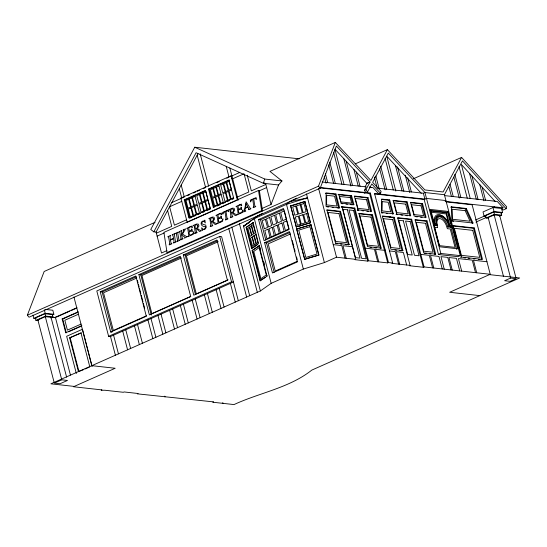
<?xml version="1.0" encoding="UTF-8"?>
<svg xmlns="http://www.w3.org/2000/svg" width="547" height="547" viewBox="0 0 547 547"><rect width="100%" height="100%" fill="white"/><g stroke="black" fill="none" stroke-linecap="round" stroke-linejoin="round"><path stroke-width="0.82" d="M369.676 187.286L373.033 187.655L378.975 194.021L380.568 193.317L381.088 191.375L372.644 182.342L388.295 153.112L424.951 192.544L440.827 253.473L460.273 255.634L444.403 194.705L462.475 160.907L506.119 208.708L503.014 210.082L501.544 208.475L493.004 207.525L494.044 211.532L502.59 212.482L501.544 208.475L503.062 207.805L497.271 201.453L444.492 195.594M506.119 208.708L506.672 206.8L461.586 157.413L413.477 178.739M299.195 158.828L194.739 147.225L150.76 229.487L153.803 231.839L196.093 152.729L263.333 183.286L264.748 179.047L281.965 180.961L278.546 184.975L271.052 204.475L261.897 208.537M380.568 193.317L371.796 183.936L367.543 191.874L365.957 192.571L364.364 190.397L365.95 189.693L370.039 182.055L336.378 146.049L320.18 188.189L29.018 317.239L27.35 315.222L44.17 271.476L155.061 222.321M27.35 315.222L318.504 186.171L335.325 142.425L370.893 180.462L387.399 149.632L424.862 189.939L443.104 191.963L461.586 157.413M166.897 250.642L161.515 253.029L156.066 232.085L197.966 153.714M365.088 186.883L367.099 183.136L368.404 182.554M364.364 190.397L366.23 186.903L322.121 182.001M262.656 213.241L257.603 215.921L243.511 226.232L260.372 290.963L50.878 383.816L74.235 386.414M296.536 198.151L289.787 201.658L286.484 204.346L254.3 218.609L271.162 283.339L260.372 290.963M245.022 225.562L243.511 226.232L257.603 215.921M246.095 227.388L253.61 222.444L246.095 227.388L251.593 248.488L252.188 248.434L246.69 227.333M251.593 248.488L258.519 243.593L253.022 222.499M253.569 247.456L257.726 244.516M252.126 250.519L259.531 245.582L252.126 250.519L260.016 280.809L265.35 277.343M260.016 280.809L267.421 275.873M243.511 226.232L249.213 222.643M231.066 175.826L237.384 200.072L187.218 222.308L180.907 198.062L231.066 175.826L231.921 175.922M171.861 202.547L180.995 198.493M182.397 197.87L184.312 197.023L181.194 185.077M187.354 195.676L189.638 194.664M193.44 192.975L195.723 191.963M197.248 191.293L199.532 190.281M203.334 188.592L205.617 187.58L197.18 155.184M216.94 182.561L219.203 181.556M226.773 178.206L229.036 177.201L226.205 166.322M230.478 176.558L239.709 172.469M184.202 199.805L205.508 190.356L210.26 208.598L188.954 218.048L184.202 199.805L185.057 199.901L205.604 190.794M208.51 189.03L228.933 179.977L233.685 198.219L213.262 207.272L208.51 189.03L209.364 189.125L229.788 180.072M181.748 201.364L169.611 206.745L174.418 225.186L186.554 219.805M244.058 173.748L232.673 178.794L231.819 178.698M335.325 142.425L269.945 171.402L281.965 180.961M231.477 190.028L229.015 191.122L231.012 198.793L233.473 197.706M192.093 217.132L189.809 218.144L185.057 199.901M193.611 216.455L195.894 215.443M197.419 214.766L200.462 213.419M202.746 212.407L204.27 211.73M207.313 210.383L210.356 209.036M217.145 206.028L220.167 204.681M222.438 203.675L225.46 202.335M226.978 201.665L229.248 200.66M232.27 199.32L233.781 198.65M265.835 184.442L251.34 190.869L247.258 175.204M156.353 233.193L171.731 226.376L167.594 210.513M266.649 187.573L259.401 190.787L258.499 190.459L163.902 232.393L167.04 252.577L167.943 252.905M157.112 236.126L164.032 233.056M355.427 163.806L387.399 149.632M167.04 252.577L261.637 210.65L262.539 210.978L259.401 190.787M32.984 315.12L33.818 318.327L45.189 313.287L53.859 314.252L52.813 310.245L44.929 309.37M50.741 317.896L52.977 316.904L52.362 314.559L44.977 313.739L35.316 318.019L35.924 320.371L38.386 320.645M238.314 300.741L221.631 236.687L219.723 236.475L96.805 290.963L108.614 336.309L110.515 336.514L233.439 282.033L231.538 281.821L108.614 336.309M258.553 219.532L283.469 208.489L288.966 229.59L264.051 240.632L258.553 219.532L260.516 219.75L283.872 209.398M305.253 198.869L307.53 197.857L289.787 201.658M100.224 291.742L135.82 275.968L146.316 316.248L110.72 332.022L100.224 291.742L102.132 291.954L136.182 276.864M138.876 274.615L180.23 256.283L190.718 296.563L149.372 314.894L138.876 274.615L140.784 274.826L180.565 257.186M183.286 254.929L216.947 240.01L227.436 280.29L193.775 295.209L183.286 254.929L185.194 255.141L217.323 240.899M35.924 320.371L45.586 316.084L52.977 316.904M66.618 377.17L51.021 317.308L45.312 316.672L37.873 319.968L54.105 382.291M52.341 314.922L53.859 314.252M181.529 257.958L141.953 275.497L151.888 313.643L190.691 296.44M218.226 241.719L186.397 255.825L196.318 293.917L228.154 279.804M136.764 278.033L103.527 292.768L113.352 330.484L146.589 315.749M76.997 307.667L54.618 317.588M56.703 316.98L69.838 311.154M71.383 310.47L76.019 308.419M325.328 193.235L335.236 194.335L335.995 194L339.591 207.812L337.137 207.956M351.584 195.737L338.771 194.308L338.012 194.65L350.825 196.072L351.584 195.737L353.888 204.578L353.13 204.913L350.825 196.072M286.471 219.026L282.785 220.667L280.679 212.53L284.365 210.896L286.266 218.212M370.039 182.055L366.934 183.43L334.867 149.126L344.077 184.483M62.139 318.949L62.707 319.01L66.303 332.815L65.736 332.754L62.139 318.949L78.269 311.797M62.707 319.01L78.071 312.2M286.943 220.776L283.257 222.41L285.37 230.54L289.062 228.906L287.154 221.59M78.59 314.169L64.847 320.255L67.418 330.128L81.127 324.05M364.446 193.248L365.205 192.913M320.084 187.901L369.615 193.399L370.374 193.064L388.473 262.56L392.664 263.025L374.558 193.529L424.896 199.122L423.364 193.248L377.314 188.134M354.805 208.099L341.991 206.677L341.232 207.012L354.046 208.434L354.805 208.099L368.521 260.769L387.714 262.895L388.473 262.56M264.577 242.663L289.493 231.62L297.383 261.91L272.468 272.953L264.577 242.663L266.505 242.875L289.862 232.523M354.408 196.469L367.242 197.891L368.001 197.556L371.598 211.361L357.957 209.85L357.198 210.185L358.805 210.363M65.736 332.754L81.865 325.602M68.607 331.797L81.667 326.005M339.755 211.668L340.514 211.333L349.177 244.598L348.418 244.933L339.755 211.668L326.921 210.239M290.539 233.945L268.18 243.859L275.271 271.052L297.63 261.145M83.527 369.683L78.426 371.625L69.626 337.848L80.949 332.829L89.749 366.606M69.626 337.848L81.524 332.891M388.951 200.305L389.703 199.97L393.3 213.774L392.548 214.109L388.951 200.305L381.69 199.498M371.755 215.224L372.514 214.889L381.177 248.153L380.418 248.488L371.755 215.224L358.921 213.795M423.364 193.248L424.951 192.544L444.403 194.705M393.19 200.776L406.387 202.24L407.139 201.905L410.735 215.709L396.719 214.157L395.966 214.492L397.614 214.677M374.64 193.959L424.137 199.457L426.482 198.417L445.935 200.578M389.731 217.221L390.49 216.879M410.599 202.711L421.764 203.949L422.523 203.614L426.12 217.419L414.154 216.092L410.558 202.287L422.523 203.614M393.464 217.631L394.223 217.296L402.886 250.56L402.127 250.895L393.464 217.631L382.319 216.393M397.703 218.103L410.9 219.566L411.659 219.231L424.082 266.936L490.235 274.286L472.129 204.783L446.133 201.898M271.162 283.339L303.346 269.069L324.392 262.587L336.514 257.213L355.714 259.34L341.991 206.677M85.038 369.013L89.564 367.003M466.297 208.475L451.542 206.834L450.783 207.169L465.538 208.81L466.297 208.475L473.005 223.026L472.246 223.361L465.538 208.81M426.277 221.275L427.036 220.94L435.699 254.205L434.947 254.546L426.277 221.275L415.111 220.038M430.626 211.101L446.537 212.872L447.672 212.366L451.145 225.699L449.319 225.494L448.738 223.778A11.289 5.983 66.1 0 0 440.342 215.231A11.289 5.983 66.1 0 0 436.027 222.362L436.328 224.051L434.4 223.839L430.927 210.506L447.672 212.366M471.562 204.722L472.321 204.387M465.012 208.749L465.771 208.414M355.714 259.34L354.955 259.681L367.769 261.104L368.521 260.769M438.024 216.933A10.181 5.395 66.1 0 1 447.89 226.971L450.919 227.306L452.061 226.807L449.025 226.465A10.181 5.395 66.1 0 0 440.608 216.27A10.181 5.395 66.1 0 0 437.162 225.152L436.027 225.651L433.668 225.391M385.197 249.979L384.438 250.314L375.502 249.323L378.777 261.904M447.89 226.971L449.025 226.465M494.515 206.855L483.028 211.942L484.074 215.949L485.627 216.127M474.297 227.962L453.155 225.617L452.403 225.952L473.538 228.297L474.297 227.962L482.481 259.401L461.347 257.056L460.588 257.391M484.074 215.949L494.044 211.532M475.5 220.017L484.69 215.949M499.445 216.133L501.695 215.142L501.086 212.79L493.832 211.983L485.586 215.641L486.194 217.986L488.615 218.26M475.958 222.075L486.782 217.282M486.194 217.986L494.44 214.335L501.695 215.142M515.958 277.862L499.726 215.545L494.167 214.923L488.163 217.583L503.541 276.625M501.059 213.159L502.59 212.482M392.664 263.025L391.905 263.36L410.065 265.377L397.642 217.679L411.659 219.231M410.065 265.377L409.306 265.719L423.323 267.271L424.082 266.936M424.137 199.457L438.482 254.512L440.827 253.473M460.273 255.634L457.928 256.673L438.482 254.512M490.235 274.286L449.648 292.276L479.822 295.626M510.611 278.067L504.607 280.727L510.173 281.343L516.17 278.683L510.611 278.067L494.167 214.923M307.53 197.857L286.484 204.346L303.346 269.069M290.594 205.802L296.365 227.128L290.594 205.802L304.788 201.426L310.347 221.945M290.867 206.028L305.062 201.658M296.091 226.896L310.559 222.752L297.944 226.643M296.618 228.926L311.031 224.742L318.922 255.032L304.727 259.401L296.618 228.926L304.727 259.401M296.836 229.111L311.031 224.742M304.508 259.216L318.922 255.032M320.009 187.471L370.374 193.064M445.196 201.371L503.062 207.805M263.333 183.286L278.546 184.975M335.995 194L326.087 192.9L326.019 206.301L339.591 207.812M368.001 197.556L354.36 196.045L357.957 209.85M389.703 199.97L381.642 199.074L381.321 212.441L393.3 213.774M407.139 201.905L393.122 200.346L396.719 214.157M430.769 212.202L446.133 213.904L449.025 225.008M353.888 204.578L341.075 203.156L338.771 194.308M341.116 203.58L342.723 203.757M345.923 204.113L347.523 204.291M350.73 204.646L352.33 204.824M326.956 206.828L328.651 207.012M332.05 207.388L333.745 207.58M362.011 210.718L363.618 210.896M366.825 211.251L368.432 211.429M381.362 212.872L382.962 213.043M386.155 213.398L387.755 213.576M400.91 215.039L402.558 215.224M405.86 215.586L407.508 215.771M415.788 216.694L417.388 216.872M420.575 217.227L422.175 217.398M473.005 223.026L451.904 220.68L451.542 206.834M236.571 196.941L237.425 197.036L248.81 191.99L244.27 174.561M451.993 221.111L453.682 221.296M340.514 211.333L326.874 209.816L335.537 243.08L349.177 244.598M372.514 214.889L358.873 213.371L367.543 246.635L381.177 248.153M394.223 217.296L382.257 215.969L390.92 249.234L402.886 250.56M427.036 220.94L415.07 219.614L423.74 252.878L435.699 254.205M434.024 224.803L437.162 225.152M180.907 198.062L181.761 198.158L179.286 188.653M213.262 207.272L214.116 207.368L209.364 189.125M188.674 216.968L189.529 217.063M335.584 243.504L337.191 243.688M340.398 244.044L342.005 244.222M345.212 244.577L346.819 244.755M369.991 247.326L371.598 247.504M374.804 247.866L376.411 248.044M394.948 250.102L396.541 250.28M399.734 250.635L401.327 250.806M424.575 253.391L426.175 253.569M429.361 253.924L430.954 254.102M463.972 257.767L465.661 257.952M468.198 258.239L469.887 258.423M473.271 258.799L474.96 258.991M478.345 259.36L480.034 259.551M333.239 244.632L341.779 245.576L345.041 258.116M352.432 246.765L342.976 245.712L346.244 258.246M365.246 248.188L374.435 249.206L377.71 261.787M389.478 250.923L395.317 251.572L398.585 264.105M420.814 254.403L429.327 255.346L432.595 267.88M486.967 261.746L473.456 260.249L476.717 272.782M153.803 231.839L156.066 232.085M489.476 274.621L519.65 277.972L311.845 370.08C289.144 388.014 259.716 392.664 234.013 404.575L212.797 402.223L213.549 401.888L137.352 393.84L138.104 393.505L124.087 391.946L123.335 392.288L104.867 390.237L101.222 390.25L101.981 389.915L73.476 386.75L115.185 368.261L91.821 365.669L73.934 296.987M55.944 317.315L55.377 317.253L70.44 375.078M51.356 317.226L55.185 317.65M33.818 318.327L36.184 318.593M110.72 332.022L111.985 332.166M194.739 147.225L264.748 179.047M264.071 182.842L265.596 183.539L271.052 204.475M369.82 186.52L370.948 187.724M421.272 193.296L386.763 156.175L395.843 191.033M495.185 201.508L461.36 164.456L470.229 198.506M318.504 186.171L320.18 188.189M365.95 189.693L367.543 191.874M493.832 211.983L494.44 214.335M482.187 187.265L485.565 200.209M479.753 184.599L483.972 200.817M471.958 176.066L478.092 199.593M469.545 173.42L476.246 199.163M459.022 166.561L467.254 198.178M473.538 228.297L481.722 259.736M454.865 174.39L460.868 197.453M453.825 177.043L459.302 198.082M475.514 272.652L472.252 260.112L458.427 258.581L461.689 271.114M450.024 184.216L453.251 196.605M448.957 186.978L451.425 196.441M453.155 225.617L461.347 257.056M450.919 227.306L456.656 249.316M446.537 212.872L449.805 225.419M459.706 270.895L456.437 258.355L448.971 257.528L452.239 270.061M451.036 269.931L447.774 257.398L440.971 256.639L444.232 269.172M442.243 268.953L438.974 256.42L430.53 255.483L433.792 268.016M421.764 203.949L425.361 217.754M407.686 177.796L411.378 191.97M405.265 175.211L409.785 192.578M397.546 166.951L403.898 191.354M406.387 202.24L409.983 216.044M410.9 219.566L423.323 267.271M395.44 165.509L402.059 190.924M385.061 158.343L393.3 189.959M406.647 265.001L403.378 252.468L396.384 251.688L399.645 264.222M380.678 166.151L386.681 189.214M379.639 168.804L385.115 189.836M375.837 175.977L379.064 188.366M374.353 177.125L377.033 187.409M369.615 193.399L387.714 262.895M367.242 197.891L370.839 211.703M356.336 172.093L360.035 186.288M353.916 169.508L358.237 186.089M346.203 161.249L352.555 185.652M343.803 158.685L350.928 186.042M354.046 208.434L367.769 261.104M333.574 152.175L341.923 184.243M329.759 162.097L335.338 183.512M328.713 164.715L333.561 183.327M335.236 194.335L338.832 208.147M325.349 173.577L327.715 182.664M324.248 176.189L326.101 183.286M318.627 188.537L336.514 257.213M306.491 193.884L324.392 262.587M304.788 201.426L310.286 222.52M310.812 224.557L318.703 254.847M292.262 240.543L293.978 247.135M294.409 248.782L295.052 251.258M296.556 257.022L297.199 259.497M260.516 219.75L265.794 240.037M266.505 242.875L274.177 272.351M259.962 247.217L260.598 249.678M263.798 261.958L264.44 264.413M259.046 245.624L266.936 275.914M252.611 250.471L260.502 280.761M229.856 167.997L238.239 200.168M239.422 223.634L257.316 292.317M231.791 227.019L249.685 295.701M228.735 228.373L246.629 297.055M200.168 153.803L208.619 186.253M219.723 236.475L231.538 281.821M230.39 283.387L235.258 302.094M219.21 288.344L224.079 307.045M216.154 289.698L221.022 308.399M207.436 293.561L212.311 312.262M204.38 294.915L209.255 313.616M185.194 255.141L195.47 294.594M222.8 402.578L222.998 403.358M195.252 298.963L200.127 317.663M192.195 300.317L197.07 319.017M183.409 304.207L188.277 322.915M180.353 305.561L185.228 324.268M172.681 308.966L177.549 327.674M169.625 310.32L174.493 329.027M161.023 314.128L165.898 332.836M157.974 315.482L162.842 334.19M140.784 274.826L151.273 315.106M151.006 318.573L155.881 337.273M147.95 319.927L152.825 338.627M137.406 280.495L138.049 282.956M138.473 284.59L139.116 287.052M139.54 288.693L140.825 293.616M141.249 295.25L142.958 301.814M143.389 303.455L144.668 308.371M164.804 396.137L165.009 396.917M137.529 324.542L142.405 343.249M134.473 325.896L139.348 344.603M125.755 329.766L130.63 348.466M122.706 331.12L127.574 349.82M113.571 335.161L118.446 353.868M102.132 291.954L112.409 331.414M110.515 336.514L115.39 355.222M70.201 337.909L79 371.687M76.341 373.485L66.652 336.275L82.467 329.267L92.122 366.558M44.355 310.081L45.189 313.287M44.977 313.739L45.586 316.084M45.312 316.672L61.544 378.996M435.091 223.996L434.886 222.868A11.289 5.983 66.1 0 1 437.593 215.901M434.297 223.374L434.14 222.499A12.492 6.619 66.1 0 1 442.27 216.051M258.499 190.459L261.637 210.65M442.954 216.585A12.492 6.619 66.1 0 1 445.873 219.832M326.648 195.293L326.6 204.879L337.102 206.041L334.525 196.168L326.648 195.293M197.775 225.802C197.679 228.762 194.26 230.253 195.204 225.2L196.633 224.571L197.775 225.802M213.439 218.862C213.337 221.815 209.925 223.313 210.868 218.26L212.298 217.631L213.439 218.862M233.521 209.959C233.419 212.92 230 214.41 230.943 209.357L232.372 208.728L233.521 209.959M382.278 201.617L382.059 210.889L390.681 211.846L388.185 202.274L382.278 201.617M205.467 227.128L204.845 228.749A2.79 2.113 -70.1 0 1 203.204 229.268L201.624 227.75L202.069 230.595L202.506 229.897L205.323 228.967L206.301 227.19L205.679 225.07L202.711 224.236L201.754 223.354L202.322 221.843L203.286 221.391L204.216 221.569L205.31 222.957L204.865 220.092L204.387 220.817C199.368 220.776 200.359 227.026 205.228 226.574L205.467 227.128M248.926 208.838C246.642 211.142 252.864 208.25 250.348 208.455L246.123 201.809L244.338 210.684L243.627 211.969L245.842 210.992L244.912 210.602L245.247 208.284L247.976 207.081L248.926 208.838M195.245 232.468C192.4 235.285 198.958 231.819 196.749 232.434L195.799 229.029L196.537 228.701L199.518 231.518C204.086 230.314 197.782 230.581 197.529 228.092L198.937 225.966L198.37 224.14L196.653 223.983L193.112 225.508L194.212 225.904L195.245 232.468M210.91 225.528C208.065 228.345 214.622 224.872 212.407 225.494L211.463 222.089L212.202 221.761L215.183 224.578C219.744 223.374 213.439 223.641 213.193 221.152L214.602 219.026L214.034 217.193L212.318 217.043L208.769 218.568L209.877 218.964L210.91 225.528M230.984 216.626C228.147 219.45 234.697 215.976 232.489 216.591L231.538 213.186L232.277 212.858L235.265 215.675C239.825 214.472 233.521 214.739 233.268 212.25L234.684 210.123L234.109 208.298L232.4 208.147L228.851 209.665L229.959 210.062L230.984 216.626M226.055 218.834L226.02 219.197C223.094 221.405 230.027 218.116 227.559 218.779L226.991 217.809L226.007 211.477C227.99 209.009 229.357 214.458 228.325 209.898L222.581 212.441C223.128 217.241 222.472 211.45 225.015 211.921L226.055 218.834M253.815 206.534L253.781 206.889C250.854 209.098 257.781 205.809 255.319 206.479L254.752 205.508L253.767 199.176C255.75 196.708 257.111 202.151 256.085 197.59L250.335 200.14C250.882 204.94 250.232 199.149 252.769 199.621L253.815 206.534M169.85 243.757L169.809 244.126C166.814 246.314 174.103 243.005 171.238 243.661L170.39 240.167L173.659 238.718L174.069 242.239C171.095 244.427 178.363 241.118 175.498 241.767L174.336 234.219C177.105 232.441 169.83 235.586 172.763 234.923L173.59 238.266L170.322 239.716L170.069 236.113C172.852 234.328 165.556 237.48 168.503 236.81L169.85 243.757M177.611 240.318L177.57 240.687C174.582 242.875 181.864 239.565 178.999 240.215L177.693 232.899C180.688 230.711 173.399 234.02 176.264 233.371L177.611 240.318M181.064 238.786L181.023 239.155C178.035 241.336 185.276 238.061 182.452 238.69L181.583 235.053L184.845 237.09L184.462 238.198L187.778 236.482L186.267 236.407L182.507 234.15L185.597 228.837L183.013 229.979L183.594 230.082L183.669 230.766L181.556 234.902L181.276 231.142C184.024 229.371 176.777 232.516 179.717 231.839L181.064 238.786M193.652 231.901L193.364 234.246L187.942 236.653L188.783 235.572L188.722 234.745L187.751 228.742L186.65 228.366L192.079 225.966C193.255 230.232 191.094 224.373 188.729 227.935L189.235 231.21L191.553 229.952C191.73 226.212 192.872 233.658 191.881 230.998L189.303 231.654C188.147 237.241 193.077 234.752 193.652 231.901M222.896 218.937L222.615 221.289L217.186 223.689L218.034 222.608L217.966 221.781L216.995 215.778L215.901 215.402L221.323 213.002C222.499 217.268 220.345 211.409 217.973 214.971L218.485 218.246L220.803 216.988C220.981 213.248 222.123 220.701 221.132 218.034L218.554 218.691C217.398 224.277 222.328 221.788 222.896 218.937M242.977 210.041L242.69 212.386L237.268 214.793L238.109 213.713L238.048 212.886L237.077 206.875L235.976 206.506L241.405 204.099C242.581 208.366 240.42 202.506 238.054 206.069L238.56 209.344L240.878 208.086C241.056 204.352 242.198 211.798 241.213 209.139L238.629 209.788C237.473 215.381 242.403 212.886 242.977 210.041M246.047 203.874L245.343 207.764L247.757 206.691L246.047 203.874M249.391 227.21L247.859 228.29L249.986 236.448L251.511 235.367L249.391 227.21M251.264 225.884L249.733 226.971L251.859 235.121L253.391 234.041L251.264 225.884M253.227 224.502L251.695 225.583L253.822 233.733L255.353 232.653L253.227 224.502M251.976 237.131L250.444 238.212L252.57 246.376L254.102 245.295L251.976 237.131M253.849 235.805L252.317 236.885L254.444 245.042L255.975 243.962L253.849 235.805M255.811 234.431L254.287 235.511L256.406 243.661L257.938 242.581L255.811 234.431M259.155 247.613L253.767 251.422L260.878 278.738L266.273 274.929L259.155 247.613M188.667 199.279L186.014 200.455L188.038 208.216L190.691 207.04L188.667 199.279M191.888 197.85L189.235 199.026L191.259 206.793L193.912 205.617L191.888 197.85M195.108 196.421L192.455 197.597L194.479 205.364L197.132 204.188L195.108 196.421M199.423 194.513L196.77 195.689L198.793 203.45L201.446 202.274L199.423 194.513M202.643 193.084L199.99 194.26L202.014 202.021L204.667 200.845L202.643 193.084M205.863 191.655L203.217 192.831L205.234 200.592L207.887 199.416L205.863 191.655M212.886 188.647L210.424 189.741L212.434 197.405L214.896 196.311L212.886 188.647M215.915 187.3L213.453 188.394L215.47 196.058L217.932 194.964L215.915 187.3M218.95 185.959L216.468 187.06L218.472 194.725L220.954 193.624L218.95 185.959M223.176 184.086L220.708 185.18L222.718 192.845L225.186 191.751L223.176 184.086M226.205 182.739L223.744 183.833L225.754 191.498L228.215 190.411L226.205 182.739M229.234 181.399L226.759 182.5L228.762 190.165L231.244 189.064L229.234 181.399M190.937 208.004L188.284 209.18L190.308 216.94L192.961 215.764L190.937 208.004M194.158 206.575L191.505 207.751L193.529 215.511L196.182 214.335L194.158 206.575M197.378 205.152L194.732 206.328L196.749 214.082L199.402 212.906L197.378 205.152M201.699 203.238L199.046 204.414L201.064 212.168L203.716 210.992L201.699 203.238M204.92 201.809L202.267 202.985L204.284 210.739L206.937 209.569L204.92 201.809M208.14 200.38L205.487 201.556L207.504 209.316L210.157 208.14L208.14 200.38M215.149 197.262L212.667 198.363L214.67 206.041L217.166 204.934L215.149 197.262M218.164 195.929L215.703 197.016L217.713 204.687L220.174 203.593L218.164 195.929M221.186 194.588L218.725 195.676L220.735 203.354L223.197 202.26L221.186 194.588M225.439 192.701L222.95 193.802L224.954 201.481L227.449 200.373L225.439 192.701M228.455 191.368L225.986 192.462L228.003 200.127L230.465 199.033L228.455 191.368M265.329 219.333L262.184 220.728L264.386 228.81L267.531 227.415L265.329 219.333M269.562 217.453L266.464 218.827L268.57 226.964L271.668 225.59L269.562 217.453M274.553 215.244L270.868 216.879L272.974 225.015L276.659 223.381L274.553 215.244M279.373 213.104L275.688 214.739L277.794 222.875L281.479 221.241L279.373 213.104M267.975 229.193L264.83 230.581L266.881 238.738L270.02 237.343L267.975 229.193M272.139 227.34L269.042 228.714L271.162 236.844L274.259 235.47L272.139 227.34M277.131 225.125L273.438 226.766L275.558 234.895L279.25 233.254L277.131 225.125M281.951 222.991L278.259 224.626L280.379 232.755L284.071 231.121L281.951 222.991M61.756 379.816L54.324 383.112L60.033 383.741L67.472 380.445L61.756 379.816M295.681 206.096L292.686 207.019L294.812 215.183L297.807 214.26L295.681 206.096M300.166 204.715L296.515 205.843L298.641 214L302.293 212.879L300.166 204.715M303.995 203.539L301 204.462L303.127 212.619L306.122 211.696L303.995 203.539M302.785 214.786L299.141 215.908L301.26 224.072L304.911 222.944L302.785 214.786M306.614 213.603L303.626 214.527L305.746 222.684L308.74 221.761L306.614 213.603M300.426 224.325L297.438 225.248L295.291 217.009L298.306 216.168L300.426 224.325M309.923 226.684L298.724 230.137L305.835 257.452L317.041 254.006L309.923 226.684M350.217 197.631L339.496 196.441L340.925 201.925L351.646 203.122L350.217 197.631M465.176 210.67L452.13 209.221L452.396 219.251L470.037 221.214L465.176 210.67M366.531 199.723L355.338 198.486L357.909 208.352L369.102 209.597L366.531 199.723M405.648 204.134L394.161 202.862L396.698 212.598L408.185 213.87L405.648 204.134M421.053 205.788L411.549 204.735L414.113 214.588L423.617 215.641L421.053 205.788M448.048 211.402L430.01 209.398L439.754 246.806L457.791 248.81L448.048 211.402M347.393 209.774L342.839 209.269L355.434 257.623L359.988 258.129L347.393 209.774M353.56 210.458L349 209.952L361.594 258.307L366.155 258.813L353.56 210.458M371.023 217.111L359.905 215.88L367.516 245.083L378.627 246.314L371.023 217.111M338.983 213.651L327.995 212.434L335.55 241.432L346.538 242.656L338.983 213.651M392.664 219.682L383.44 218.656L390.961 247.517L400.185 248.543L392.664 219.682M403.317 220.797L398.763 220.291L407.679 254.519L412.233 255.025L403.317 220.797M410.127 221.556L405.573 221.043L414.489 255.278L419.043 255.784L410.127 221.556M425.498 223.299L416.233 222.267L423.768 251.196L433.033 252.222L425.498 223.299M472.738 230.355L454.345 228.311L461.388 255.34L479.781 257.377L472.738 230.355M437.497 227.586L434.496 227.251L439.275 245.617L455.049 247.367L450.263 229.002L447.371 228.68L446.065 224.831A8.219 4.355 66.1 0 0 439.952 218.615A8.219 4.355 66.1 0 0 436.814 223.805L437.497 227.586"/></g></svg>
